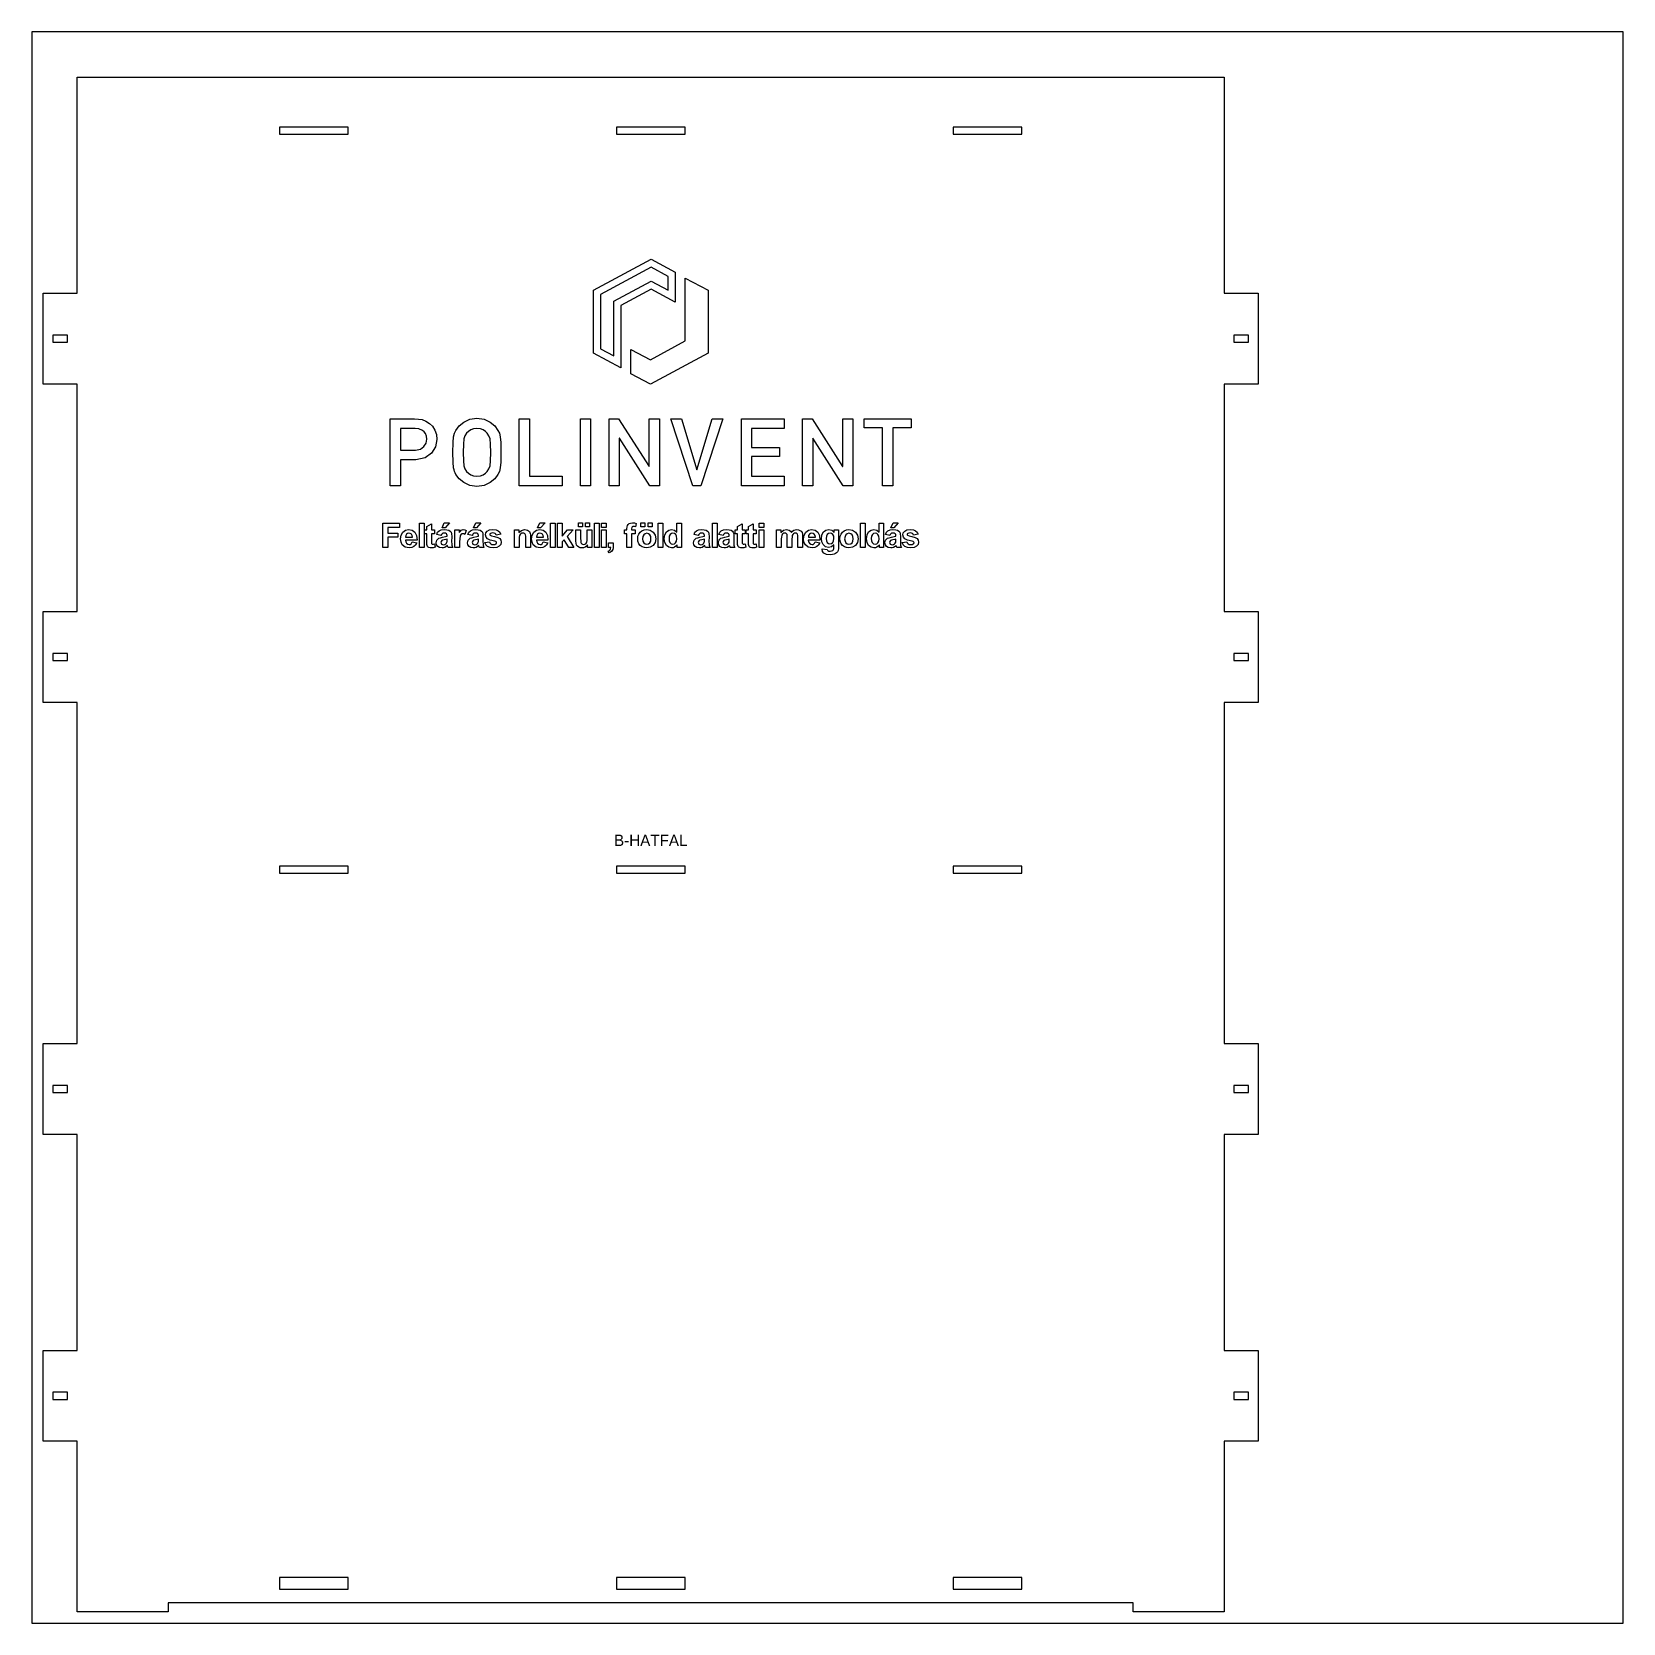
# Model space of a CAD drawing. Header units: millimetres. Extents: x 0 to 1400, y 0 to 1400.
import ezdxf
from ezdxf.enums import TextEntityAlignment as Align

# ---------------------------------------------------------------- set-up
doc = ezdxf.new("R2010")
doc.units = ezdxf.units.MM
for name, color, linetype in [('GRAVIR', 3, 'Continuous'), ('JELOLES', 5, 'Continuous'), ('TABLA', 8, 'Continuous'), ('VAGAS', 1, 'Continuous')]:
    doc.layers.add(name, color=color, linetype=linetype)

msp = doc.modelspace()

# ---------------------------------------------------------------- linework, layer by layer
at = {"layer": 'GRAVIR'}
for points in [[(518.2, 1159.2), (518.2, 1104.4), (494.1, 1117.4), (494.1, 1172.6), (544.8, 1200), (566.1, 1188.5), (566.1, 1162.2), (544.8, 1173.7)], [(500.3, 1168.9), (500.3, 1121.1), (511.9, 1114.9), (511.9, 1163), (544.8, 1180.7), (559.8, 1172.7), (559.8, 1172.7), (559.8, 1184.8), (544.8, 1192.9)], [(544.2, 1111.3), (574.9, 1128.2), (574.9, 1183.4), (594.9, 1172.6), (594.9, 1117.4), (544.2, 1090), (527.1, 1099.2), (527.1, 1120.5)], [(356.3, 1041.3), (355.2, 1035), (351.7, 1029.4), (345.9, 1025.1), (337.9, 1023.5), (324.3, 1023.5), (324.3, 1000.5), (315.3, 1000.5), (315.3, 1059.5), (336.7, 1059.5), (340.1, 1059.3), (343.4, 1058.9), (346.7, 1057.6), (350, 1055.4), (352.5, 1053), (354.5, 1049.7), (355.9, 1045.8)], [(343.6, 1049.4), (340.6, 1050.7), (337.2, 1051), (324.3, 1051), (324.3, 1032), (337.5, 1032), (341.9, 1032.8), (345, 1035.1), (346.8, 1038.1), (347.4, 1041.5), (347.2, 1044.3), (346.4, 1046.5), (345.2, 1048.1)], [(403.3, 1056.7), (407.3, 1053.3), (410.1, 1049.4), (411.3, 1046.9), (412.1, 1043.8), (412.5, 1038.6), (412.6, 1030), (412.5, 1021.5), (412.1, 1016.3), (411.3, 1013.1), (410.1, 1010.6), (407.3, 1006.8), (403.3, 1003.4), (398, 1000.9), (391.6, 1000), (385.2, 1000.9), (380, 1003.4), (375.9, 1006.8), (373.1, 1010.6), (372.5, 1011.9), (371.9, 1013.2), (371.5, 1014.6), (371.1, 1016.3), (370.7, 1021.5), (370.5, 1030), (370.7, 1038.6), (371.1, 1043.8), (371.9, 1046.9), (373.1, 1049.4), (375.9, 1053.3), (380, 1056.7), (385.2, 1059.1), (391.6, 1060), (398, 1059.1)], [(397.1, 1010.3), (399.1, 1011.6), (400.7, 1013.2), (402.2, 1015.4), (403.1, 1018.2), (403.6, 1022.7), (403.7, 1030), (403.6, 1037.3), (403.1, 1041.9), (402.2, 1044.6), (400.7, 1046.8), (399.1, 1048.4), (397.1, 1049.8), (394.6, 1050.7), (391.6, 1051), (388.7, 1050.7), (386.2, 1049.8), (384.1, 1048.4), (382.4, 1046.8), (381, 1044.6), (380.1, 1041.9), (379.7, 1037.3), (379.5, 1030), (379.7, 1022.7), (380.1, 1018.2), (381, 1015.4), (382.4, 1013.2), (384.1, 1011.6), (386.2, 1010.3), (388.7, 1009.3), (391.6, 1009), (394.6, 1009.3)], [(437.8, 1009), (466.5, 1009), (466.5, 1000.5), (428.8, 1000.5), (428.8, 1059.5), (437.8, 1059.5)], [(482.7, 1059.5), (491.6, 1059.5), (491.6, 1000.5), (482.7, 1000.5)], [(543.6, 1000.5), (516.9, 1042.4), (516.8, 1042.4), (516.8, 1000.5), (507.8, 1000.5), (507.8, 1059.5), (516.2, 1059.5), (543, 1017.6), (543.1, 1017.6), (543.1, 1059.5), (552.1, 1059.5), (552.1, 1000.5)], [(562.1, 1059.5), (571.6, 1059.5), (585, 1014.6), (585.1, 1014.6), (598.6, 1059.5), (608, 1059.5), (588.5, 1000.5), (581.6, 1000.5)], [(633.2, 1009), (661.9, 1009), (661.9, 1000.5), (624.2, 1000.5), (624.2, 1059.5), (661.9, 1059.5), (661.9, 1051), (633.2, 1051), (633.2, 1034.2), (657.7, 1034.2), (657.7, 1026.3), (633.2, 1026.3)], [(687, 1042.4), (687, 1000.5), (678.1, 1000.5), (678.1, 1059.5), (686.5, 1059.5), (713.2, 1017.6), (713.4, 1017.6), (713.4, 1059.5), (722.3, 1059.5), (722.3, 1000.5), (713.9, 1000.5), (687.2, 1042.4)], [(732.4, 1051.5), (732.4, 1059.5), (773.7, 1059.5), (773.7, 1051.5), (757.5, 1051.5), (757.5, 1000.5), (748.5, 1000.5), (748.5, 1051.5)], [(308.8, 967.6), (323.5, 967.6), (323.5, 964), (313.1, 964), (313.1, 959), (322, 959), (322, 955.4), (313.1, 955.4), (313.1, 946.3), (308.8, 946.3)], [(341, 946.3), (341, 967.6), (345.1, 967.6), (345.1, 946.3)], [(354.7, 946.5), (353.1, 946.1), (351.4, 945.9), (350.4, 946), (349.4, 946.3), (348.7, 946.7), (348.1, 947.3), (347.8, 948), (347.6, 948.9), (347.5, 949.9), (347.4, 951.7), (347.4, 958.5), (345.5, 958.5), (345.5, 961.8), (347.4, 961.8), (347.4, 964.8), (351.5, 967.2), (351.5, 961.8), (354.3, 961.8), (354.3, 958.5), (351.5, 958.5), (351.5, 952.3), (351.6, 950.8), (351.6, 950), (351.7, 949.8), (352, 949.5), (352.3, 949.4), (352.7, 949.3), (353.4, 949.4), (354.3, 949.7)], [(363.5, 963.6), (360.9, 963.6), (362.9, 968), (367.5, 968)], [(395.1, 968), (391.1, 963.6), (388.5, 963.6), (390.5, 968)], [(444.9, 963.6), (446.9, 968), (451.5, 968), (447.5, 963.6)], [(456.3, 946.3), (456.3, 967.6), (460.4, 967.6), (460.4, 946.3)], [(466.5, 946.3), (462.4, 946.3), (462.4, 967.6), (466.5, 967.6), (466.5, 956.3), (471.3, 961.8), (476.3, 961.8), (471, 956.1), (476.7, 946.3), (472.3, 946.3), (468.4, 953.2), (466.5, 951.2)], [(480.9, 968), (484.4, 968), (484.4, 964.5), (480.9, 964.5)], [(487.2, 964.5), (487.2, 968), (490.7, 968), (490.7, 964.5)], [(495, 946.3), (495, 967.6), (499.1, 967.6), (499.1, 946.3)], [(501.2, 963.9), (501.2, 967.6), (505.3, 967.6), (505.3, 963.9)], [(531.2, 964.6), (530.3, 964.8), (529.4, 964.9), (528.6, 964.7), (528.1, 964.4), (527.8, 963.8), (527.7, 962.8), (527.7, 961.8), (530.8, 961.8), (530.8, 958.5), (527.7, 958.5), (527.7, 946.3), (523.6, 946.3), (523.6, 958.5), (521.3, 958.5), (521.3, 961.8), (523.6, 961.8), (523.6, 962.9), (523.7, 964.6), (524, 965.8), (524.6, 966.7), (525.5, 967.4), (526.8, 967.8), (528.4, 968), (530.1, 967.9), (531.8, 967.5)], [(535.9, 968), (539.4, 968), (539.4, 964.5), (535.9, 964.5)], [(542.2, 968), (545.7, 968), (545.7, 964.5), (542.2, 964.5)], [(555.2, 946.3), (551.1, 946.3), (551.1, 967.6), (555.2, 967.6)], [(560.4, 961.6), (562.9, 962.1), (565.4, 961.6), (567.4, 959.9), (567.4, 967.6), (571.5, 967.6), (571.5, 946.3), (567.7, 946.3), (567.7, 948.6), (566.7, 947.4), (565.5, 946.6), (564.2, 946.1), (562.9, 945.9), (560.4, 946.5), (558.3, 948.1), (556.9, 950.7), (556.4, 954.1), (556.9, 957.5), (558.3, 960.1)], [(602.9, 967.6), (602.9, 946.3), (598.8, 946.3), (598.8, 967.6)], [(627.7, 949.7), (628.1, 946.5), (626.5, 946.1), (624.8, 945.9), (623.8, 946), (622.8, 946.3), (622.1, 946.7), (621.5, 947.3), (621.2, 948), (620.9, 948.9), (620.8, 949.9), (620.8, 951.7), (620.8, 958.5), (618.9, 958.5), (618.9, 961.8), (620.8, 961.8), (620.8, 964.8), (624.9, 967.2), (624.9, 961.8), (627.7, 961.8), (627.7, 958.5), (624.9, 958.5), (624.9, 952.3), (624.9, 950.8), (625, 950), (625.1, 949.8), (625.4, 949.5), (625.7, 949.4), (626.1, 949.3), (626.8, 949.4)], [(637.6, 946.5), (636.1, 946.1), (634.4, 945.9), (633.3, 946), (632.4, 946.3), (631.6, 946.7), (631.1, 947.3), (630.7, 948), (630.5, 948.9), (630.4, 949.9), (630.4, 951.7), (630.4, 958.5), (628.5, 958.5), (628.5, 961.8), (630.4, 961.8), (630.4, 964.8), (634.5, 967.2), (634.5, 961.8), (637.3, 961.8), (637.3, 958.5), (634.5, 958.5), (634.5, 952.3), (634.5, 950.8), (634.6, 950), (634.7, 949.8), (634.9, 949.5), (635.3, 949.4), (635.6, 949.3), (636.3, 949.4), (637.3, 949.7)], [(639.8, 963.9), (639.8, 967.6), (643.9, 967.6), (643.9, 963.9)], [(733.1, 946.3), (729, 946.3), (729, 967.6), (733.1, 967.6)], [(736.2, 960.1), (738.3, 961.6), (740.9, 962.1), (743.3, 961.6), (745.4, 959.9), (745.4, 967.6), (749.4, 967.6), (749.4, 946.3), (745.7, 946.3), (745.7, 948.6), (744.6, 947.4), (743.4, 946.6), (742.1, 946.1), (740.8, 945.9), (738.3, 946.5), (736.2, 948.1), (734.8, 950.7), (734.3, 954.1), (734.8, 957.5)], [(755.7, 963.6), (757.7, 968), (762.3, 968), (758.3, 963.6)], [(326.4, 959.9), (328.7, 961.6), (331.5, 962.1), (334.6, 961.5), (336.9, 959.8), (338.4, 956.9), (338.9, 952.8), (328.6, 952.8), (328.9, 951.2), (329.6, 950), (330.7, 949.2), (331.9, 949), (332.8, 949.1), (333.6, 949.5), (334.1, 950.2), (334.6, 951.2), (338.6, 950.5), (337.6, 948.5), (336.1, 947.1), (334.2, 946.2), (331.9, 945.9), (328.4, 946.6), (325.9, 948.6), (324.8, 951), (324.4, 953.9), (324.9, 957.3)], [(333.9, 958), (332.9, 958.7), (331.7, 959), (330.5, 958.7), (329.5, 958), (328.9, 956.8), (328.7, 955.3), (334.8, 955.3), (334.5, 956.9)], [(369.3, 951.4), (369.4, 949.6), (369.5, 948.4), (369.8, 947.4), (370.3, 946.3), (366.2, 946.3), (366, 946.8), (365.8, 947.5), (365.7, 947.8), (365.7, 948), (364.6, 947.1), (363.4, 946.4), (362.2, 946.1), (360.9, 945.9), (358.7, 946.3), (357.1, 947.2), (356.1, 948.7), (355.7, 950.5), (355.9, 951.7), (356.4, 952.8), (357.1, 953.7), (358.1, 954.4), (359.5, 954.9), (361.4, 955.4), (363.8, 955.9), (365.3, 956.4), (365.3, 956.8), (365.2, 957.8), (364.8, 958.5), (363.9, 958.8), (362.6, 959), (361.6, 958.9), (360.9, 958.5), (360.3, 957.9), (359.9, 957), (356.2, 957.7), (357, 959.7), (358.3, 961), (360.2, 961.8), (362.9, 962.1), (365.2, 961.9), (366.9, 961.5), (368.1, 960.7), (368.8, 959.8), (369.2, 958.4), (369.4, 956.1)], [(364.2, 949.5), (364.8, 950.2), (365.2, 950.9), (365.3, 951.7), (365.3, 952.9), (365.3, 953.7), (364.3, 953.4), (362.9, 953.1), (361.4, 952.7), (360.6, 952.4), (360, 951.7), (359.8, 950.9), (360, 950.1), (360.5, 949.4), (361.2, 949), (362.1, 948.8), (363.2, 949)], [(381, 957.8), (380, 958.3), (379.1, 958.4), (378.3, 958.3), (377.6, 958), (377.1, 957.3), (376.7, 956.2), (376.4, 954.3), (376.3, 951.1), (376.3, 946.3), (372.2, 946.3), (372.2, 961.8), (376, 961.8), (376, 959.6), (377, 960.8), (377.8, 961.6), (378.6, 962), (379.5, 962.1), (380.9, 961.9), (382.2, 961.3)], [(396.9, 951.4), (397, 949.6), (397.1, 948.4), (397.4, 947.4), (397.8, 946.3), (393.8, 946.3), (393.6, 946.8), (393.4, 947.5), (393.3, 947.8), (393.2, 948), (392.2, 947.1), (391, 946.4), (389.8, 946.1), (388.4, 945.9), (386.3, 946.3), (384.7, 947.2), (383.7, 948.7), (383.3, 950.5), (383.5, 951.7), (383.9, 952.8), (384.7, 953.7), (385.7, 954.4), (387.1, 954.9), (388.9, 955.4), (391.4, 955.9), (392.9, 956.4), (392.9, 956.8), (392.8, 957.8), (392.3, 958.5), (391.5, 958.8), (390.1, 959), (389.2, 958.9), (388.4, 958.5), (387.9, 957.9), (387.4, 957), (383.7, 957.7), (384.6, 959.7), (385.9, 961), (387.8, 961.8), (390.4, 962.1), (392.8, 961.9), (394.5, 961.5), (395.7, 960.7), (396.4, 959.8), (396.8, 958.4), (396.9, 956.1)], [(391.8, 949.5), (392.4, 950.2), (392.8, 950.9), (392.9, 951.7), (392.9, 952.9), (392.9, 953.7), (391.9, 953.4), (390.4, 953.1), (389, 952.7), (388.2, 952.4), (387.6, 951.7), (387.4, 950.9), (387.6, 950.1), (388, 949.4), (388.8, 949), (389.7, 948.8), (390.8, 949)], [(408.6, 951.3), (408.1, 951.6), (407.2, 951.9), (403.2, 952.9), (400.9, 953.9), (399.6, 955.4), (399.1, 957.4), (399.5, 959.2), (400.7, 960.7), (402.7, 961.8), (405.6, 962.1), (408.4, 961.8), (410.3, 961.1), (411.6, 959.8), (412.5, 958), (408.6, 957.3), (408.2, 958.1), (407.7, 958.7), (406.8, 959), (405.7, 959.2), (404.3, 959), (403.4, 958.7), (403, 958.3), (402.9, 957.9), (403, 957.5), (403.3, 957.1), (404.5, 956.6), (407.1, 956), (409.9, 955.2), (411.7, 954.2), (412.7, 952.9), (413, 951.1), (412.5, 949.1), (411.2, 947.5), (409, 946.3), (406, 945.9), (403.1, 946.3), (400.9, 947.2), (399.4, 948.7), (398.5, 950.7), (402.6, 951.3), (403, 950.3), (403.7, 949.5), (404.7, 949), (406, 948.9), (407.3, 949), (408.3, 949.5), (408.7, 949.9), (408.9, 950.6), (408.8, 951)], [(429.5, 957.7), (429.1, 956.8), (428.8, 955.5), (428.7, 953.3), (428.7, 946.3), (424.6, 946.3), (424.6, 961.8), (428.4, 961.8), (428.4, 959.5), (430.7, 961.4), (433.5, 962.1), (434.8, 962), (436, 961.6), (437, 961.1), (437.7, 960.4), (438.2, 959.6), (438.5, 958.6), (438.7, 957.5), (438.7, 955.9), (438.7, 946.3), (434.7, 946.3), (434.7, 954.2), (434.6, 956.2), (434.4, 957.4), (434, 958.1), (433.5, 958.6), (432.9, 958.9), (432.1, 959), (431.1, 958.8), (430.2, 958.4)], [(446.8, 962.1), (449.9, 961.5), (452.2, 959.8), (453.7, 956.9), (454.1, 952.8), (443.9, 952.8), (444.2, 951.2), (444.9, 950), (445.9, 949.2), (447.2, 949), (448.1, 949.1), (448.9, 949.5), (449.4, 950.2), (449.8, 951.2), (453.9, 950.5), (452.9, 948.5), (451.4, 947.1), (449.5, 946.2), (447.2, 945.9), (443.7, 946.6), (441.2, 948.6), (440.1, 951), (439.7, 953.9), (440.2, 957.3), (441.7, 959.9), (444, 961.6)], [(447, 959), (445.8, 958.7), (444.8, 958), (444.2, 956.8), (444, 955.3), (450.1, 955.3), (449.8, 956.9), (449.2, 958), (448.2, 958.7)], [(478.7, 952), (478.7, 961.8), (482.8, 961.8), (482.8, 954.6), (482.9, 952), (483.1, 950.6), (483.4, 950), (483.9, 949.5), (484.6, 949.2), (485.4, 949), (486.4, 949.2), (487.3, 949.6), (488, 950.3), (488.4, 951), (488.6, 952.5), (488.7, 955.2), (488.7, 961.8), (492.8, 961.8), (492.8, 946.3), (489, 946.3), (489, 948.6), (488, 947.5), (486.8, 946.6), (485.4, 946.1), (483.9, 945.9), (482.4, 946.1), (481.1, 946.6), (480, 947.4), (479.3, 948.5), (478.9, 950)], [(501.2, 946.3), (501.2, 961.8), (505.3, 961.8), (505.3, 946.3)], [(541, 945.9), (538.9, 946.2), (536.9, 946.9), (535.2, 948.1), (534, 949.7), (533.2, 951.8), (533, 954.2), (533.2, 956.2), (534, 958.2), (535.2, 959.9), (536.8, 961.1), (538.8, 961.9), (541, 962.1), (544.1, 961.5), (546.7, 959.8), (548.4, 957.2), (548.9, 954.1), (548.4, 950.8), (546.7, 948.2), (544.1, 946.5)], [(538.3, 957.5), (537.4, 956), (537.2, 954), (537.4, 952), (538.3, 950.5), (539.5, 949.6), (541, 949.3), (542.4, 949.6), (543.7, 950.5), (544.5, 952), (544.7, 954), (544.5, 956.1), (543.7, 957.5), (542.4, 958.5), (541, 958.8), (539.5, 958.5)], [(562.7, 958.7), (561.6, 957.8), (560.8, 956.4), (560.6, 954.3), (560.8, 952.2), (561.3, 950.8), (562.5, 949.6), (564, 949.2), (565.3, 949.5), (566.4, 950.4), (567.2, 951.9), (567.4, 954), (567.2, 956.3), (566.5, 957.8), (565.4, 958.7), (564, 959)], [(595.7, 951.4), (595.8, 949.6), (595.9, 948.4), (596.2, 947.4), (596.7, 946.3), (592.6, 946.3), (592.4, 946.8), (592.2, 947.5), (592.1, 947.8), (592.1, 948), (591, 947.1), (589.8, 946.4), (588.6, 946.1), (587.3, 945.9), (585.1, 946.3), (583.5, 947.2), (582.5, 948.7), (582.1, 950.5), (582.3, 951.7), (582.8, 952.8), (583.5, 953.7), (584.5, 954.4), (585.9, 954.9), (587.8, 955.4), (590.2, 955.9), (591.7, 956.4), (591.7, 956.8), (591.6, 957.8), (591.2, 958.5), (590.3, 958.8), (589, 959), (588, 958.9), (587.3, 958.5), (586.7, 957.9), (586.3, 957), (582.6, 957.7), (583.4, 959.7), (584.7, 961), (586.6, 961.8), (589.3, 962.1), (591.6, 961.9), (593.3, 961.5), (594.5, 960.7), (595.2, 959.8), (595.6, 958.4), (595.8, 956.1)], [(590.6, 949.5), (591.2, 950.2), (591.6, 950.9), (591.7, 951.7), (591.7, 952.9), (591.7, 953.7), (590.7, 953.4), (589.3, 953.1), (587.8, 952.7), (587, 952.4), (586.4, 951.7), (586.2, 950.9), (586.4, 950.1), (586.9, 949.4), (587.6, 949), (588.5, 948.8), (589.6, 949)], [(617.6, 949.6), (617.7, 948.4), (618, 947.4), (618.5, 946.3), (614.4, 946.3), (614.3, 946.8), (614, 947.5), (613.9, 947.8), (613.9, 948), (612.8, 947.1), (611.6, 946.4), (610.4, 946.1), (609.1, 945.9), (607, 946.3), (605.3, 947.2), (604.3, 948.7), (604, 950.5), (604.1, 951.7), (604.6, 952.8), (605.3, 953.7), (606.3, 954.4), (607.7, 954.9), (609.6, 955.4), (612, 955.9), (613.6, 956.4), (613.6, 956.8), (613.4, 957.8), (613, 958.5), (612.1, 958.8), (610.8, 959), (609.8, 958.9), (609.1, 958.5), (608.5, 957.9), (608.1, 957), (604.4, 957.7), (605.2, 959.7), (606.5, 961), (608.4, 961.8), (611.1, 962.1), (613.5, 961.9), (615.2, 961.5), (616.3, 960.7), (617, 959.8), (617.5, 958.4), (617.6, 956.1), (617.5, 951.4)], [(613, 950.2), (613.4, 950.9), (613.5, 951.7), (613.6, 952.9), (613.6, 953.7), (612.6, 953.4), (611.1, 953.1), (609.7, 952.7), (608.8, 952.4), (608.2, 951.7), (608, 950.9), (608.2, 950.1), (608.7, 949.4), (609.4, 949), (610.3, 948.8), (611.4, 949), (612.4, 949.5)], [(639.8, 946.3), (639.8, 961.8), (643.9, 961.8), (643.9, 946.3)], [(672.9, 962.1), (674.5, 961.9), (675.8, 961.4), (676.8, 960.6), (677.6, 959.4), (677.9, 958.1), (678, 956.2), (678, 946.3), (673.9, 946.3), (673.9, 955.1), (673.8, 957), (673.5, 958.1), (672.8, 958.8), (671.7, 959), (670.9, 958.8), (670.1, 958.4), (669.5, 957.8), (669, 956.9), (668.8, 955.6), (668.7, 953.7), (668.7, 946.3), (664.6, 946.3), (664.6, 954.8), (664.5, 956.6), (664.4, 957.7), (664.1, 958.2), (663.7, 958.6), (663.2, 958.9), (662.5, 959), (661.6, 958.8), (660.8, 958.5), (660.1, 957.8), (659.7, 957), (659.4, 955.7), (659.3, 953.8), (659.3, 946.3), (655.2, 946.3), (655.2, 961.8), (659, 961.8), (659, 959.6), (661.2, 961.5), (663.8, 962.1), (665.2, 961.9), (666.4, 961.5), (667.4, 960.7), (668.2, 959.6), (669.3, 960.7), (670.4, 961.5), (671.6, 961.9)], [(681, 959.9), (683.2, 961.6), (686, 962.1), (689.1, 961.5), (691.5, 959.8), (693, 956.9), (693.4, 952.8), (683.1, 952.8), (683.4, 951.2), (684.1, 950), (685.2, 949.2), (686.5, 949), (687.4, 949.1), (688.1, 949.5), (688.7, 950.2), (689.1, 951.2), (693.2, 950.5), (692.2, 948.5), (690.7, 947.1), (688.8, 946.2), (686.5, 945.9), (682.9, 946.6), (680.5, 948.6), (679.3, 951), (678.9, 953.9), (679.4, 957.3)], [(688.4, 958), (687.4, 958.7), (686.3, 959), (685.1, 958.7), (684.1, 958), (683.4, 956.8), (683.2, 955.3), (689.3, 955.3), (689.1, 956.9)], [(705.6, 948.8), (703.5, 946.9), (701, 946.3), (698.2, 946.9), (696.1, 948.9), (695, 951.3), (694.6, 954.1), (695.1, 957.5), (696.5, 960), (698.6, 961.6), (701.2, 962.1), (703.8, 961.5), (705.9, 959.6), (705.9, 961.8), (709.7, 961.8), (709.7, 947.9), (709.6, 945.5), (709.3, 943.8), (708.7, 942.6), (708, 941.7), (707, 941), (705.8, 940.4), (704.3, 940.1), (702.4, 940), (699, 940.3), (696.8, 941.3), (695.6, 942.9), (695.2, 944.8), (695.2, 945), (695.2, 945.3), (699.8, 944.7), (700, 944), (700.4, 943.6), (701.1, 943.2), (702.2, 943.1), (703.6, 943.3), (704.6, 943.6), (705.1, 944), (705.4, 944.6), (705.6, 945.4), (705.6, 946.5)], [(702.2, 959), (700.9, 958.7), (699.8, 957.8), (699.1, 956.4), (698.8, 954.3), (699.1, 952.2), (699.8, 950.7), (700.8, 949.9), (702.1, 949.6), (703.5, 949.9), (704.7, 950.8), (705.4, 952.2), (705.7, 954.2), (705.5, 956.3), (704.7, 957.8), (703.6, 958.7)], [(724.6, 948.2), (722.1, 946.5), (718.9, 945.9), (716.8, 946.2), (714.9, 946.9), (713.2, 948.1), (711.9, 949.7), (711.2, 951.8), (710.9, 954.2), (711.2, 956.2), (711.9, 958.2), (713.1, 959.9), (714.8, 961.1), (716.7, 961.9), (718.9, 962.1), (722.1, 961.5), (724.6, 959.8), (726.3, 957.2), (726.9, 954.1), (726.3, 950.8)], [(718.9, 958.8), (717.4, 958.5), (716.2, 957.5), (715.4, 956), (715.1, 954), (715.4, 952), (716.2, 950.5), (717.4, 949.6), (718.9, 949.3), (720.4, 949.6), (721.6, 950.5), (722.4, 952), (722.7, 954), (722.4, 956.1), (721.6, 957.5), (720.4, 958.5)], [(741.9, 959), (740.6, 958.7), (739.5, 957.8), (738.8, 956.4), (738.5, 954.3), (738.7, 952.2), (739.2, 950.8), (740.4, 949.6), (742, 949.2), (743.3, 949.5), (744.4, 950.4), (745.1, 951.9), (745.4, 954), (745.1, 956.3), (744.4, 957.8), (743.3, 958.7)], [(764.1, 951.4), (764.2, 949.6), (764.3, 948.4), (764.6, 947.4), (765, 946.3), (761, 946.3), (760.8, 946.8), (760.6, 947.5), (760.5, 947.8), (760.4, 948), (759.4, 947.1), (758.2, 946.4), (757, 946.1), (755.7, 945.9), (753.5, 946.3), (751.9, 947.2), (750.9, 948.7), (750.5, 950.5), (750.7, 951.7), (751.1, 952.8), (751.9, 953.7), (752.9, 954.4), (754.3, 954.9), (756.2, 955.4), (758.6, 955.9), (760.1, 956.4), (760.1, 956.8), (760, 957.8), (759.5, 958.5), (758.7, 958.8), (757.3, 959), (756.4, 958.9), (755.6, 958.5), (755.1, 957.9), (754.7, 957), (750.9, 957.7), (751.8, 959.7), (753.1, 961), (755, 961.8), (757.6, 962.1), (760, 961.9), (761.7, 961.5), (762.9, 960.7), (763.6, 959.8), (764, 958.4), (764.1, 956.1)], [(759, 949.5), (759.6, 950.2), (760, 950.9), (760.1, 951.7), (760.1, 952.9), (760.1, 953.7), (759.1, 953.4), (757.6, 953.1), (756.2, 952.7), (755.4, 952.4), (754.8, 951.7), (754.6, 950.9), (754.8, 950.1), (755.2, 949.4), (756, 949), (756.9, 948.8), (758, 949)], [(775.3, 951.6), (774.4, 951.9), (770.4, 952.9), (768.1, 953.9), (766.8, 955.4), (766.3, 957.4), (766.7, 959.2), (767.9, 960.7), (769.9, 961.8), (772.8, 962.1), (775.6, 961.8), (777.5, 961.1), (778.8, 959.8), (779.7, 958), (775.8, 957.3), (775.4, 958.1), (774.9, 958.7), (774, 959), (772.9, 959.2), (771.5, 959), (770.6, 958.7), (770.2, 958.3), (770.1, 957.9), (770.2, 957.5), (770.5, 957.1), (771.8, 956.6), (774.3, 956), (777.1, 955.2), (778.9, 954.2), (779.9, 952.9), (780.2, 951.1), (779.7, 949.1), (778.4, 947.5), (776.2, 946.3), (773.2, 945.9), (770.3, 946.3), (768.1, 947.2), (766.6, 948.7), (765.7, 950.7), (769.8, 951.3), (770.2, 950.3), (770.9, 949.5), (771.9, 949), (773.2, 948.9), (774.5, 949), (775.5, 949.5), (775.9, 949.9), (776.1, 950.6), (776, 951), (775.8, 951.3)], [(509.2, 945.2), (509.3, 946.3), (507.3, 946.3), (507.3, 950.4), (511.4, 950.4), (511.4, 947.4), (511.4, 945.9), (511.1, 944.6), (510.7, 943.7), (510, 942.8), (509, 942.1), (507.8, 941.5), (507, 943.2), (508.1, 943.7), (508.8, 944.3)]]:
    msp.add_lwpolyline(points, close=True, dxfattribs=at)
at = {"layer": 'TABLA'}
msp.add_lwpolyline([(0, 0), (1400, 0), (1400, 1400), (0, 1400)], close=True, dxfattribs=at)
at = {"layer": 'VAGAS'}
for points in [[(40, 430), (10, 430), (10, 510), (40, 510), (40, 810), (10, 810), (10, 890), (40, 890), (40, 1090), (10, 1090), (10, 1170), (40, 1170), (40, 1360), (1049, 1360), (1049, 1170), (1079, 1170), (1079, 1090), (1049, 1090), (1049, 890), (1079, 890), (1079, 810), (1049, 810), (1049, 510), (1079, 510), (1079, 430), (1049, 430), (1049, 240), (1079, 240), (1079, 160), (1049, 160), (1049, 10), (969, 10), (969, 18), (120, 18), (120, 10), (40, 10), (40, 160), (10, 160), (10, 240), (40, 240)], [(278.4, 1309.9), (278.4, 1316.1), (218, 1316.1), (218, 1309.9)], [(574.7, 1309.9), (574.7, 1316.1), (514.3, 1316.1), (514.3, 1309.9)], [(871, 1309.9), (871, 1316.1), (810.6, 1316.1), (810.6, 1309.9)], [(31.5, 1126.9), (31.5, 1133.1), (18.5, 1133.1), (18.5, 1126.9)], [(1070.5, 1133.1), (1057.5, 1133.1), (1057.5, 1126.9), (1070.5, 1126.9)], [(31.5, 853.1), (18.5, 853.1), (18.5, 846.9), (31.5, 846.9)], [(1070.5, 853.1), (1057.5, 853.1), (1057.5, 846.9), (1070.5, 846.9)], [(278.4, 666.1), (218, 666.1), (218, 659.9), (278.4, 659.9)], [(574.7, 666.1), (514.3, 666.1), (514.3, 659.9), (574.7, 659.9)], [(871, 666.1), (810.6, 666.1), (810.6, 659.9), (871, 659.9)], [(31.5, 473.1), (18.5, 473.1), (18.5, 466.9), (31.5, 466.9)], [(1070.5, 473.1), (1057.5, 473.1), (1057.5, 466.9), (1070.5, 466.9)], [(31.5, 203.1), (18.5, 203.1), (18.5, 196.9), (31.5, 196.9)], [(1070.5, 203.1), (1057.5, 203.1), (1057.5, 196.9), (1070.5, 196.9)], [(278.4, 40.1), (218, 40.1), (218, 29.9), (278.4, 29.9)], [(574.7, 40.1), (514.3, 40.1), (514.3, 29.9), (574.7, 29.9)], [(871, 40.1), (810.6, 40.1), (810.6, 29.9), (871, 29.9)]]:
    msp.add_lwpolyline(points, close=True, dxfattribs=at)

# ---------------------------------------------------------------- texts
at = {"layer": 'JELOLES'}
msp.add_text('B-HATFAL', height=10, dxfattribs=at).set_placement((544.5, 688.7), align=Align.MIDDLE_CENTER)

doc.saveas('drawing.dxf')
